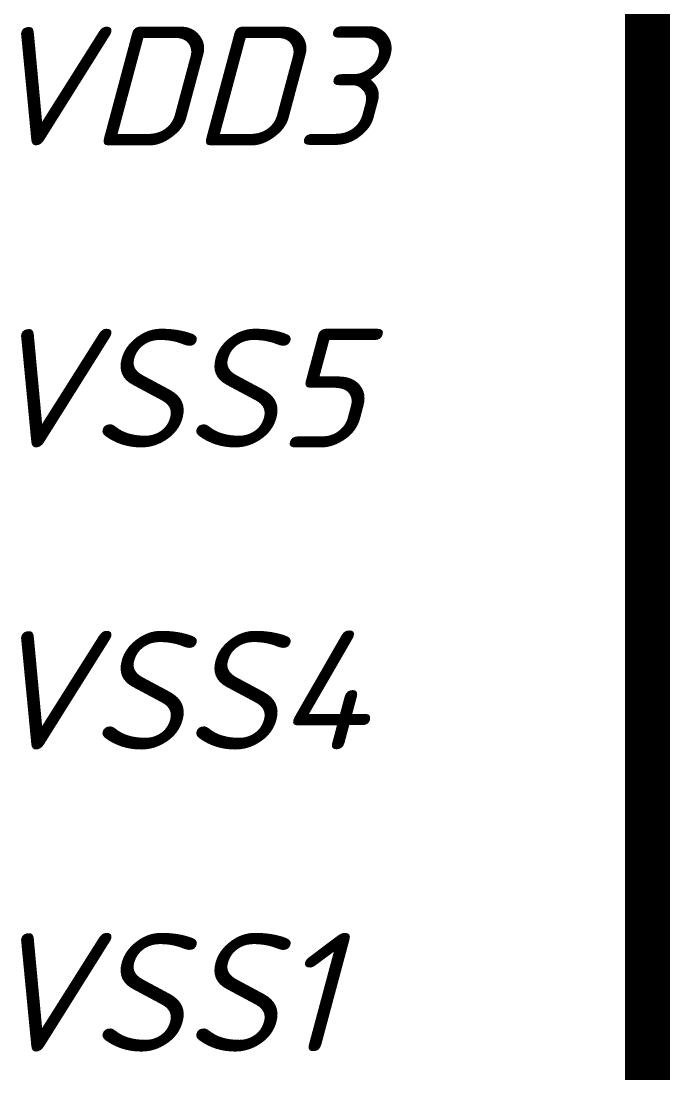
# Model space of a CAD drawing. Header units: inches. Extents: x 0 to 841, y 0 to 594.
# Drawn here: x 357.09 to 367.9, y 258.37 to 275.89 of the extents above; entities that cross this region are included whole.
import ezdxf

# ---------------------------------------------------------------- set-up
doc = ezdxf.new("R2010")
doc.units = ezdxf.units.IN
doc.layers.add('Sheet', color=255, linetype='Continuous')
doc.styles.get("Standard").update_dxf_attribs({"font": 'isocpeui.ttf'})

msp = doc.modelspace()

# ---------------------------------------------------------------- linework, layer by layer
at = {"layer": 'Sheet'}
msp.add_lwpolyline([(367.522, 449.992, 0.749, 0.749, 0), (367.522, 159.999, 0.749, 0.749, 0)], format="xyseb", dxfattribs=at)

# ---------------------------------------------------------------- texts
for s, p in [('VDD3', (356.45, 273.822)), ('VSS5', (356.45, 268.791)), ('VSS4', (356.45, 263.76)), ('VSS1', (356.45, 258.73))]:
    msp.add_text(s, height=1.9764, dxfattribs=at).set_placement(p)

doc.saveas('drawing.dxf')
